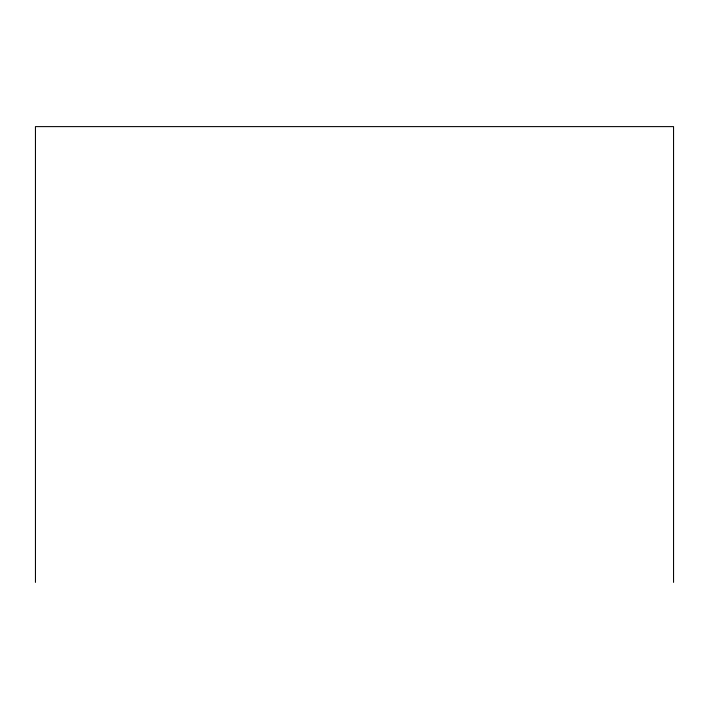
<?xml version="1.0" encoding="UTF-8"?>
<svg xmlns="http://www.w3.org/2000/svg" width="709" height="709" viewBox="0 0 709 709"><rect width="100%" height="100%" fill="white"/><g stroke="black" fill="none" stroke-linecap="round" stroke-linejoin="round"><path stroke-width="1.06" d="M673.55 582.39L673.55 126.61L35.45 126.61L35.45 582.39"/></g></svg>
